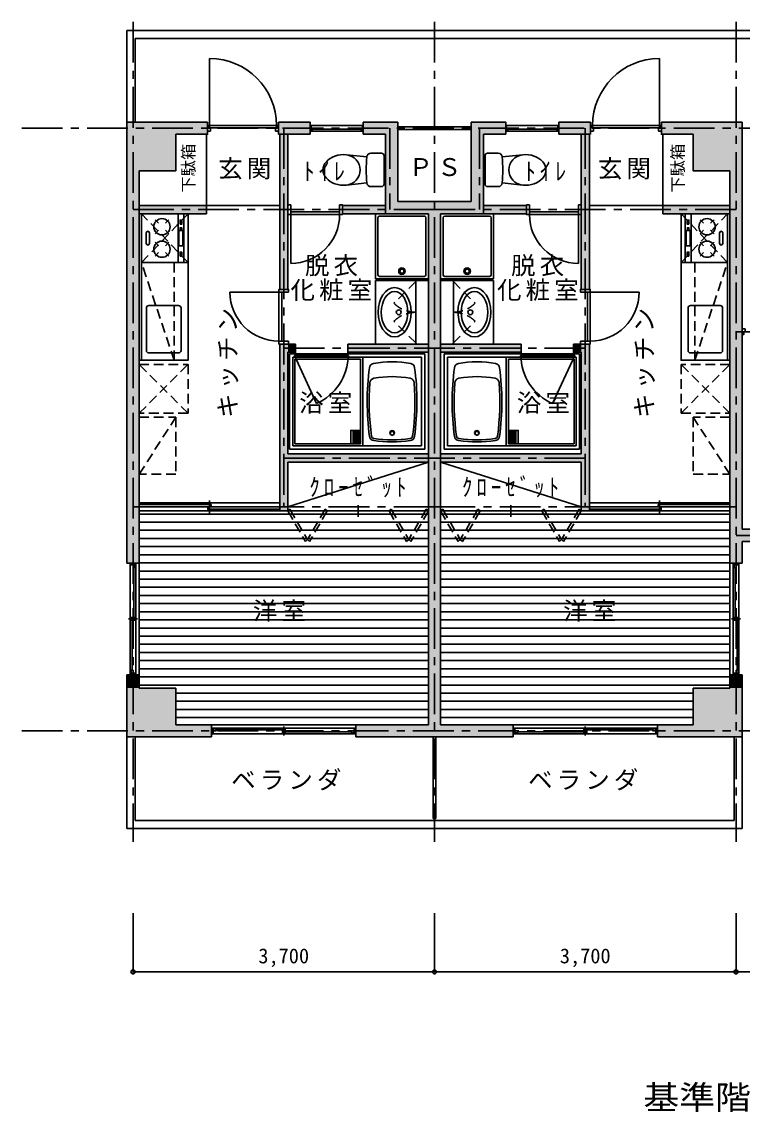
# Model space of a CAD drawing. Units: millimetres at full size, sheet at 1:100. Extents: x -12754 to 9772, y -7945 to 5444.
# Drawn here: x -12754 to -3902, y -7945 to 5444 of the extents above; entities that cross this region are included whole.
import ezdxf
from ezdxf.enums import TextEntityAlignment as Align

# ---------------------------------------------------------------- set-up
doc = ezdxf.new("R2010")
doc.units = ezdxf.units.MM
doc.header["$LTSCALE"] = 100
doc.header["$PDMODE"] = 32
doc.header["$PDSIZE"] = 50
doc.linetypes.add('CHAIN1', pattern=[8, 5, -1, 1, -1])
doc.linetypes.add('DASHED1', pattern=[1.8, 1.2, -0.6])
for name, color, linetype in [('0-0_ 芯', 4, 'CHAIN1'), ('0-1_\u3000躯体', 7, 'Continuous'), ('0-2_間仕切り', 7, 'Continuous'), ('0-3_\u3000建具', 7, 'Continuous'), ('0-4_設備機器', 7, 'Continuous'), ('0-5_\u3000仕上', 4, 'Continuous'), ('0-6_\u3000室名', 7, 'Continuous'), ('0-7_\u3000寸法', 4, 'Continuous'), ('0-9_\u3000図名', 7, 'Continuous')]:
    doc.layers.add(name, color=color, linetype=linetype)
doc.styles.add('ＭＳ ゴシック', font='')
doc.styles.get('ＭＳ ゴシック').set_extended_font_data('MS Gothic')

msp = doc.modelspace()

# ---------------------------------------------------------------- linework, layer by layer
at = {"layer": '0-0_ 芯'}
for p, q in [((-11389.8, 5443.6), (-11389.8, -4627.1)), ((-7689.8, 5443.6), (-7689.8, -4627.1)), ((-3989.8, 5443.6), (-3989.8, -4627.1)), ((-12754.2, 4137.3), (8601.7, 4137.3)), ((-9539.8, 4137.3), (-9539.8, -512.7)), ((-8239.8, 4137.3), (-8239.8, 3137.3)), ((-7139.8, 4137.3), (-7139.8, 3137.3)), ((-5839.8, 4137.3), (-5839.8, -512.7)), ((-11389.8, 3137.3), (-7689.8, 3137.3)), ((-3989.8, 3137.3), (-7689.8, 3137.3)), ((-3989.8, 1637.3), (10.2, 1637.3)), ((-9539.8, 1437.3), (-7689.8, 1437.3)), ((-5839.8, 1437.3), (-7689.8, 1437.3)), ((-9539.8, 87.3), (-7689.8, 87.3)), ((-5839.8, 87.3), (-7689.8, 87.3)), ((-11389.8, -512.7), (-7689.8, -512.7)), ((-3989.8, -512.7), (-7689.8, -512.7)), ((-3989.8, -862.7), (10.2, -862.7)), ((-12754.2, -3262.7), (8601.7, -3262.7))]:
    msp.add_line(p, q, dxfattribs=at)
at = {"layer": '0-1_\u3000躯体'}
for p, q in [((-11464.8, 4212.3), (-11464.8, 5337.3)), ((-11464.8, 5337.3), (7485.2, 5337.3)), ((-11364.8, 4212.3), (-11364.8, 5237.3)), ((-11364.8, 5237.3), (7385.2, 5237.3)), ((-11464.8, 4212.3), (-10474.8, 4212.3)), ((-11464.8, 4212.3), (-11464.8, -1202.7)), ((-9604.8, 4062.3), (-9604.8, 4212.3)), ((-9604.8, 4212.3), (-9214.8, 4212.3)), ((-9214.8, 4212.3), (-9214.8, 4062.3)), ((-8564.8, 4212.3), (-8564.8, 4062.3)), ((-8564.8, 4212.3), (-8139.8, 4212.3)), ((-8139.8, 4212.3), (-8139.8, 3237.3)), ((-7239.8, 4212.3), (-7239.8, 3237.3)), ((-6814.8, 4212.3), (-7239.8, 4212.3)), ((-6814.8, 4212.3), (-6814.8, 4062.3)), ((-6164.8, 4212.3), (-6164.8, 4062.3)), ((-5774.8, 4212.3), (-6164.8, 4212.3)), ((-5774.8, 4062.3), (-5774.8, 4212.3)), ((-3914.8, 4212.3), (-4904.8, 4212.3)), ((-3914.8, 4212.3), (-3914.8, -787.7)), ((-9604.8, 4062.3), (-9214.8, 4062.3)), ((-8564.8, 4062.3), (-8289.8, 4062.3)), ((-8289.8, 4062.3), (-8289.8, 3087.3)), ((-7089.8, 4062.3), (-7089.8, 3087.3)), ((-6814.8, 4062.3), (-7089.8, 4062.3)), ((-5774.8, 4062.3), (-6164.8, 4062.3)), ((-11314.8, 3612.3), (-11314.8, -1202.7)), ((-4064.8, 3612.3), (-4064.8, -1202.7)), ((-8139.8, 3237.3), (-7239.8, 3237.3)), ((-8289.8, 3087.3), (-7764.8, 3087.3)), ((-7764.8, 3087.3), (-7764.8, -3187.7)), ((-7614.8, 3087.3), (-7089.8, 3087.3)), ((-7614.8, 3087.3), (-7614.8, -3187.7)), ((-3914.8, -787.7), (-64.8, -787.7)), ((-3914.8, -937.7), (-3914.8, -1202.7)), ((-3914.8, -937.7), (-64.8, -937.7)), ((-11464.8, -1202.7), (-11314.8, -1202.7)), ((-3914.8, -1202.7), (-4064.8, -1202.7)), ((-11464.8, -2572.7), (-11314.8, -2572.7)), ((-11464.8, -2572.7), (-11464.8, -3337.7)), ((-11314.8, -2572.7), (-11314.8, -2737.7)), ((-4064.8, -2572.7), (-4064.8, -2737.7)), ((-3914.8, -2572.7), (-4064.8, -2572.7)), ((-3914.8, -2572.7), (-3914.8, -3337.7)), ((-10864.8, -2737.7), (-11314.8, -2737.7)), ((-10864.8, -3187.7), (-10864.8, -2737.7)), ((-4514.8, -2737.7), (-4064.8, -2737.7)), ((-4514.8, -3187.7), (-4514.8, -2737.7)), ((-10424.8, -3187.7), (-10864.8, -3187.7)), ((-10424.8, -3187.7), (-10424.8, -3337.7)), ((-8654.8, -3187.7), (-8654.8, -3337.7)), ((-7764.8, -3187.7), (-8654.8, -3187.7)), ((-6724.8, -3187.7), (-7614.8, -3187.7)), ((-6724.8, -3187.7), (-6724.8, -3337.7)), ((-4954.8, -3187.7), (-4954.8, -3337.7)), ((-4954.8, -3187.7), (-4514.8, -3187.7)), ((-10424.8, -3337.7), (-11464.8, -3337.7)), ((-11464.8, -3337.7), (-11464.8, -4462.7)), ((-11364.8, -3337.7), (-11364.8, -4362.7)), ((-6724.8, -3337.7), (-8654.8, -3337.7)), ((-4954.8, -3337.7), (-3914.8, -3337.7)), ((-4014.8, -3337.7), (-4014.8, -4362.7)), ((-3914.8, -3337.7), (-3914.8, -4462.7)), ((-11364.8, -4362.7), (-4014.8, -4362.7)), ((-11464.8, -4462.7), (-3914.8, -4462.7))]:
    msp.add_line(p, q, dxfattribs=at)
for points in [[(-10864.8, 4062.3), (-10474.8, 4062.3), (-10474.8, 4212.3)], [(-4514.8, 4062.3), (-4904.8, 4062.3), (-4904.8, 4212.3)], [(-10864.8, 4062.3), (-10864.8, 3612.3), (-11314.8, 3612.3)], [(-4514.8, 4062.3), (-4514.8, 3612.3), (-4064.8, 3612.3)]]:
    msp.add_lwpolyline(points, dxfattribs=at)
at = {"layer": '0-1_\u3000躯体', "color": 9}
for points in [[(-11464.8, 4212.3), (-11464.8, 3612.3), (-10864.8, 4212.3), (-10864.8, 3612.3)], [(-10864.8, 4212.3), (-10864.8, 4062.3), (-10474.8, 4212.3), (-10474.8, 4062.3)], [(-9604.8, 4212.3), (-9604.8, 4062.3), (-9214.8, 4212.3), (-9214.8, 4062.3)], [(-8564.8, 4212.3), (-8564.8, 4062.3), (-8289.8, 4212.3), (-8289.8, 4062.3)], [(-8139.8, 4212.3), (-8139.8, 3087.3), (-8289.8, 4212.3), (-8289.8, 3087.3)], [(-7239.8, 4212.3), (-7239.8, 3087.3), (-7089.8, 4212.3), (-7089.8, 3087.3)], [(-6814.8, 4212.3), (-6814.8, 4062.3), (-7089.8, 4212.3), (-7089.8, 4062.3)], [(-5774.8, 4212.3), (-5774.8, 4062.3), (-6164.8, 4212.3), (-6164.8, 4062.3)], [(-4514.8, 4212.3), (-4514.8, 4062.3), (-4904.8, 4212.3), (-4904.8, 4062.3)], [(-3914.8, 4212.3), (-3914.8, 3612.3), (-4514.8, 4212.3), (-4514.8, 3612.3)], [(-11464.8, -1202.7), (-11464.8, 3612.3), (-11314.8, -1202.7), (-11314.8, 3612.3)], [(-3914.8, -1202.7), (-3914.8, 3612.3), (-4064.8, -1202.7), (-4064.8, 3612.3)], [(-8139.8, 3237.3), (-8139.8, 3087.3), (-7764.8, 3237.3), (-7764.8, 3087.3)], [(-7764.8, 3237.3), (-7764.8, -3337.7), (-7614.8, 3237.3), (-7614.8, -3337.7)], [(-7239.8, 3237.3), (-7239.8, 3087.3), (-7614.8, 3237.3), (-7614.8, 3087.3)], [(-3914.8, -787.7), (-3914.8, -937.7), (-64.8, -787.7), (-64.8, -937.7)], [(-11464.8, -2572.7), (-11464.8, -2737.7), (-11314.8, -2572.7), (-11314.8, -2737.7)], [(-3914.8, -2572.7), (-3914.8, -2737.7), (-4064.8, -2572.7), (-4064.8, -2737.7)], [(-10864.8, -2737.7), (-10864.8, -3337.7), (-11464.8, -2737.7), (-11464.8, -3337.7)], [(-4514.8, -2737.7), (-4514.8, -3337.7), (-3914.8, -2737.7), (-3914.8, -3337.7)], [(-10424.8, -3187.7), (-10424.8, -3337.7), (-10864.8, -3187.7), (-10864.8, -3337.7)], [(-7764.8, -3337.7), (-7764.8, -3187.7), (-8654.8, -3337.7), (-8654.8, -3187.7)], [(-7614.8, -3337.7), (-7614.8, -3187.7), (-6724.8, -3337.7), (-6724.8, -3187.7)], [(-4954.8, -3187.7), (-4954.8, -3337.7), (-4514.8, -3187.7), (-4514.8, -3337.7)]]:
    msp.add_solid(points, dxfattribs=at)
at = {"layer": '0-2_間仕切り'}
for p, q in [((-9589.8, 4062.3), (-9589.8, 2157.3)), ((-9489.8, 4062.3), (-9489.8, 2157.3)), ((-5889.8, 4062.3), (-5889.8, 2157.3)), ((-5789.8, 4062.3), (-5789.8, 2157.3)), ((-11314.8, 3187.3), (-10489.8, 3187.3)), ((-11314.8, 3087.3), (-10489.8, 3087.3)), ((-10489.8, 3087.3), (-10489.8, 3187.3)), ((-8289.8, 3187.3), (-8819.8, 3187.3)), ((-8289.8, 3087.3), (-8819.8, 3087.3)), ((-7089.8, 3187.3), (-6559.8, 3187.3)), ((-7089.8, 3087.3), (-6559.8, 3087.3)), ((-4064.8, 3187.3), (-4889.8, 3187.3)), ((-4889.8, 3087.3), (-4889.8, 3187.3)), ((-4064.8, 3087.3), (-4889.8, 3087.3)), ((-9589.8, 1487.3), (-9589.8, -562.7)), ((-9489.8, 1487.3), (-9394.6, 1487.3)), ((-8754.5, 1487.3), (-7764.8, 1487.3)), ((-6625.2, 1487.3), (-7614.8, 1487.3)), ((-5889.8, 1487.3), (-5985.1, 1487.3)), ((-5789.8, 1487.3), (-5789.8, -562.7)), ((-9489.8, 1387.3), (-9489.8, 137.3)), ((-9489.8, 1387.3), (-9394.6, 1387.3)), ((-8754.5, 1387.3), (-7764.8, 1387.3)), ((-6625.2, 1387.3), (-7614.8, 1387.3)), ((-5889.8, 1387.3), (-5985.1, 1387.3)), ((-5889.8, 1387.3), (-5889.8, 137.3)), ((-7764.8, 137.3), (-9489.8, 137.3)), ((-7614.8, 137.3), (-5889.8, 137.3)), ((-7764.8, 37.3), (-9489.8, 37.3)), ((-9489.8, 37.3), (-9489.8, -562.7)), ((-7614.8, 37.3), (-5889.8, 37.3)), ((-5889.8, 37.3), (-5889.8, -562.7)), ((-9589.8, -562.7), (-9489.8, -562.7)), ((-5789.8, -562.7), (-5889.8, -562.7))]:
    msp.add_line(p, q, dxfattribs=at)
at = {"layer": '0-2_間仕切り', "color": 9}
for points in [[(-9589.8, 4062.3), (-9589.8, 2157.3), (-9489.8, 4062.3), (-9489.8, 2157.3)], [(-5789.8, 4062.3), (-5789.8, 2157.3), (-5889.8, 4062.3), (-5889.8, 2157.3)], [(-11314.8, 3187.3), (-11314.8, 3087.3), (-10489.8, 3187.3), (-10489.8, 3087.3)], [(-8819.8, 3187.3), (-8819.8, 3087.3), (-8289.8, 3187.3), (-8289.8, 3087.3)], [(-6559.8, 3187.3), (-6559.8, 3087.3), (-7089.8, 3187.3), (-7089.8, 3087.3)], [(-4064.8, 3187.3), (-4064.8, 3087.3), (-4889.8, 3187.3), (-4889.8, 3087.3)], [(-9589.8, 1487.3), (-9589.8, -562.7), (-9489.8, 1487.3), (-9489.8, -562.7)], [(-9394.6, 1387.3), (-9394.6, 1487.3), (-9489.8, 1387.3), (-9489.8, 1487.3)], [(-8754.5, 1487.3), (-8754.5, 1387.3), (-7764.8, 1487.3), (-7764.8, 1387.3)], [(-6625.2, 1487.3), (-6625.2, 1387.3), (-7614.8, 1487.3), (-7614.8, 1387.3)], [(-5985.1, 1387.3), (-5985.1, 1487.3), (-5889.8, 1387.3), (-5889.8, 1487.3)], [(-5789.8, 1487.3), (-5789.8, -562.7), (-5889.8, 1487.3), (-5889.8, -562.7)], [(-7764.8, 137.3), (-7764.8, 37.3), (-9489.8, 137.3), (-9489.8, 37.3)], [(-7614.8, 137.3), (-7614.8, 37.3), (-5889.8, 137.3), (-5889.8, 37.3)]]:
    msp.add_solid(points, dxfattribs=at)
at = {"layer": '0-3_\u3000建具', "color": 4}
for p, q in [((-10449.8, 4172.3), (-10449.8, 4992.3)), ((-4929.8, 4172.3), (-4929.8, 4992.3)), ((-9454.8, 3077.3), (-9454.8, 2477.3)), ((-5924.8, 3077.3), (-5924.8, 2477.3)), ((-9599.8, 2122.3), (-10199.8, 2122.3)), ((-5779.8, 2122.3), (-5179.8, 2122.3))]:
    msp.add_line(p, q, dxfattribs=at)
at = {"layer": '0-3_\u3000建具'}
for p, q in [((-10449.8, 4172.3), (-10449.8, 4142.3)), ((-10449.8, 4172.3), (-9629.8, 4172.3)), ((-9629.8, 4172.3), (-9629.8, 4142.3)), ((-9214.8, 4172.3), (-9189.8, 4172.3)), ((-9204.8, 4102.3), (-9204.8, 4172.3)), ((-9189.8, 4172.3), (-8589.8, 4172.3)), ((-8564.8, 4172.3), (-8589.8, 4172.3)), ((-8574.8, 4102.3), (-8574.8, 4172.3)), ((-6814.8, 4172.3), (-6789.8, 4172.3)), ((-6804.8, 4102.3), (-6804.8, 4172.3)), ((-6189.8, 4172.3), (-6789.8, 4172.3)), ((-6164.8, 4172.3), (-6189.8, 4172.3)), ((-6174.8, 4102.3), (-6174.8, 4172.3)), ((-4929.8, 4172.3), (-5749.8, 4172.3)), ((-5749.8, 4172.3), (-5749.8, 4142.3)), ((-4929.8, 4172.3), (-4929.8, 4142.3)), ((-10449.8, 4142.3), (-9629.8, 4142.3)), ((-9189.8, 4125.3), (-8589.8, 4125.3)), ((-9189.8, 4102.3), (-8589.8, 4102.3)), ((-6189.8, 4125.3), (-6789.8, 4125.3)), ((-6189.8, 4102.3), (-6789.8, 4102.3)), ((-4929.8, 4142.3), (-5749.8, 4142.3)), ((-9454.8, 3111.6), (-8854.8, 3111.6)), ((-5924.8, 3111.6), (-6524.8, 3111.6)), ((-9454.8, 3077.3), (-8854.8, 3077.3)), ((-5924.8, 3077.3), (-6524.8, 3077.3)), ((-9599.8, 2122.3), (-9599.8, 1522.3)), ((-9565.5, 2122.3), (-9565.5, 1522.3)), ((-5814.1, 2122.3), (-5814.1, 1522.3)), ((-5779.8, 2122.3), (-5779.8, 1522.3)), ((-11314.8, -462.7), (-9589.8, -462.7)), ((-11314.8, -484.1), (-11314.8, -512.7)), ((-11314.8, -484.1), (-10432.3, -484.1)), ((-11314.8, -512.7), (-9589.8, -512.7)), ((-10452.3, -591.3), (-10452.3, -434.1)), ((-10432.3, -484.1), (-10432.3, -512.7)), ((-8627.3, -491.3), (-8627.3, -634.1)), ((-6752.3, -491.3), (-6752.3, -634.1)), ((-4064.8, -462.7), (-5789.8, -462.7)), ((-4064.8, -512.7), (-5789.8, -512.7)), ((-4064.8, -484.1), (-4947.3, -484.1)), ((-4947.3, -484.1), (-4947.3, -512.7)), ((-4927.3, -591.3), (-4927.3, -434.1)), ((-4064.8, -484.1), (-4064.8, -512.7)), ((-11314.8, -562.7), (-9589.8, -562.7)), ((-9489.8, -562.7), (-7764.8, -562.7)), ((-5889.8, -562.7), (-7614.8, -562.7)), ((-4064.8, -562.7), (-5789.8, -562.7)), ((-11424.8, -1202.7), (-11424.8, -1237.7)), ((-11354.8, -1202.7), (-11354.8, -1237.7)), ((-4024.8, -1202.7), (-4024.8, -1237.7)), ((-3954.8, -1202.7), (-3954.8, -1237.7)), ((-11354.8, -1222.7), (-11424.8, -1222.7)), ((-11424.8, -2537.7), (-11424.8, -1237.7)), ((-11377.8, -1870.7), (-11377.8, -1257.7)), ((-11354.8, -2537.7), (-11354.8, -1237.7)), ((-4024.8, -1222.7), (-3954.8, -1222.7)), ((-4024.8, -2537.7), (-4024.8, -1237.7)), ((-4001.8, -1870.7), (-4001.8, -1257.7)), ((-3954.8, -2537.7), (-3954.8, -1237.7)), ((-11389.8, -1904.7), (-11389.8, -1870.7)), ((-3989.8, -1904.7), (-3989.8, -1870.7)), ((-11334.8, -1887.7), (-11444.8, -1887.7)), ((-11401.8, -2517.7), (-11401.8, -1904.7)), ((-4044.8, -1887.7), (-3934.8, -1887.7)), ((-3977.8, -2517.7), (-3977.8, -1904.7)), ((-11424.8, -2572.7), (-11424.8, -2537.7)), ((-11354.8, -2572.7), (-11354.8, -2537.7)), ((-4024.8, -2572.7), (-4024.8, -2537.7)), ((-3954.8, -2572.7), (-3954.8, -2537.7)), ((-11354.8, -2552.7), (-11424.8, -2552.7)), ((-4024.8, -2552.7), (-3954.8, -2552.7)), ((-9539.8, -3317.7), (-9539.8, -3207.7)), ((-5839.8, -3317.7), (-5839.8, -3207.7)), ((-10424.8, -3227.7), (-10389.8, -3227.7)), ((-10424.8, -3297.7), (-10389.8, -3297.7)), ((-10404.8, -3297.7), (-10404.8, -3227.7)), ((-10389.8, -3227.7), (-8689.8, -3227.7)), ((-10389.8, -3297.7), (-8689.8, -3297.7)), ((-10369.8, -3250.7), (-9556.8, -3250.7)), ((-9556.8, -3262.7), (-9522.8, -3262.7)), ((-9522.8, -3274.7), (-8709.8, -3274.7)), ((-8654.8, -3227.7), (-8689.8, -3227.7)), ((-8654.8, -3297.7), (-8689.8, -3297.7)), ((-8674.8, -3297.7), (-8674.8, -3227.7)), ((-6724.8, -3227.7), (-6689.8, -3227.7)), ((-6724.8, -3297.7), (-6689.8, -3297.7)), ((-6704.8, -3297.7), (-6704.8, -3227.7)), ((-4989.8, -3227.7), (-6689.8, -3227.7)), ((-4989.8, -3297.7), (-6689.8, -3297.7)), ((-5856.8, -3274.7), (-6669.8, -3274.7)), ((-5822.8, -3262.7), (-5856.8, -3262.7)), ((-5009.8, -3250.7), (-5822.8, -3250.7)), ((-4954.8, -3227.7), (-4989.8, -3227.7)), ((-4954.8, -3297.7), (-4989.8, -3297.7)), ((-4974.8, -3297.7), (-4974.8, -3227.7))]:
    msp.add_line(p, q, dxfattribs=at)
at = {"layer": '0-3_\u3000建具', "linetype": 'DASHED1'}
for p, q in [((-9489.8, -562.7), (-9463.9, -541.3)), ((-9489.8, -562.7), (-9274.2, -936.2)), ((-9463.9, -541.3), (-9248.2, -914.8)), ((-9032.6, -541.3), (-9248.2, -914.8)), ((-9006.6, -562.7), (-9222.2, -936.2)), ((-9006.6, -562.7), (-9032.6, -541.3)), ((-8248, -562.7), (-8222.1, -541.3)), ((-8248, -562.7), (-8032.4, -936.2)), ((-8222.1, -541.3), (-8006.4, -914.8)), ((-7790.8, -541.3), (-8006.4, -914.8)), ((-7764.8, -562.7), (-7980.5, -936.2)), ((-7764.8, -562.7), (-7790.8, -541.3)), ((-7614.8, -562.7), (-7588.9, -541.3)), ((-7614.8, -562.7), (-7399.2, -936.2)), ((-7588.9, -541.3), (-7373.2, -914.8)), ((-7157.6, -541.3), (-7373.2, -914.8)), ((-7131.6, -562.7), (-7347.2, -936.2)), ((-7131.6, -562.7), (-7157.6, -541.3)), ((-6373, -562.7), (-6347.1, -541.3)), ((-6373, -562.7), (-6157.4, -936.2)), ((-6347.1, -541.3), (-6131.4, -914.8)), ((-5915.8, -541.3), (-6131.4, -914.8)), ((-5889.8, -562.7), (-6105.5, -936.2)), ((-5889.8, -562.7), (-5915.8, -541.3)), ((-9274.2, -936.2), (-9248.2, -914.8)), ((-9248.2, -914.8), (-9222.2, -936.2)), ((-8006.4, -914.8), (-8032.4, -936.2)), ((-7980.5, -936.2), (-8006.4, -914.8)), ((-7399.2, -936.2), (-7373.2, -914.8)), ((-7373.2, -914.8), (-7347.2, -936.2)), ((-6131.4, -914.8), (-6157.4, -936.2)), ((-6105.5, -936.2), (-6131.4, -914.8))]:
    msp.add_line(p, q, dxfattribs=at)
at = {"layer": '0-3_\u3000建具'}
for points in [[(-10474.8, 4172.3), (-10454.8, 4172.3), (-10454.8, 4137.3), (-10439.8, 4137.3), (-10439.8, 4102.3), (-10474.8, 4102.3)], [(-9604.8, 4172.3), (-9624.8, 4172.3), (-9624.8, 4137.3), (-9639.8, 4137.3), (-9639.8, 4102.3), (-9604.8, 4102.3)], [(-5774.8, 4172.3), (-5754.8, 4172.3), (-5754.8, 4137.3), (-5739.8, 4137.3), (-5739.8, 4102.3), (-5774.8, 4102.3)], [(-4904.8, 4172.3), (-4924.8, 4172.3), (-4924.8, 4137.3), (-4939.8, 4137.3), (-4939.8, 4102.3), (-4904.8, 4102.3)], [(-9214.8, 4102.3), (-9189.8, 4102.3), (-9189.8, 4137.3), (-9204.8, 4137.3)], [(-8564.8, 4102.3), (-8589.8, 4102.3), (-8589.8, 4137.3), (-8574.8, 4137.3)], [(-6814.8, 4102.3), (-6789.8, 4102.3), (-6789.8, 4137.3), (-6804.8, 4137.3)], [(-6164.8, 4102.3), (-6189.8, 4102.3), (-6189.8, 4137.3), (-6174.8, 4137.3)], [(-3914.8, 1602.3), (-3894.8, 1602.3), (-3894.8, 1637.3), (-3879.8, 1637.3), (-3879.8, 1672.3), (-3914.8, 1672.3)], [(-10472.3, -512.7), (-10472.3, -541.3), (-9589.8, -541.3), (-9589.8, -512.7)], [(-4907.3, -512.7), (-4907.3, -541.3), (-5789.8, -541.3), (-5789.8, -512.7)], [(-11389.8, -1222.7), (-11389.8, -1257.7), (-11365.8, -1257.7), (-11365.8, -1222.7)], [(-3989.8, -1222.7), (-3989.8, -1257.7), (-4013.8, -1257.7), (-4013.8, -1222.7)], [(-11389.8, -2552.7), (-11389.8, -2517.7), (-11413.8, -2517.7), (-11413.8, -2552.7)], [(-3989.8, -2552.7), (-3989.8, -2517.7), (-3965.8, -2517.7), (-3965.8, -2552.7)], [(-10404.8, -3262.7), (-10369.8, -3262.7), (-10369.8, -3238.7), (-10404.8, -3238.7)], [(-8674.8, -3262.7), (-8709.8, -3262.7), (-8709.8, -3286.7), (-8674.8, -3286.7)], [(-6704.8, -3262.7), (-6669.8, -3262.7), (-6669.8, -3286.7), (-6704.8, -3286.7)], [(-4974.8, -3262.7), (-5009.8, -3262.7), (-5009.8, -3238.7), (-4974.8, -3238.7)]]:
    msp.add_lwpolyline(points, dxfattribs=at)
for points in [[(-9454.8, 3197.3), (-9489.8, 3197.3), (-9489.8, 3077.3), (-9454.8, 3077.3)], [(-8854.8, 3197.3), (-8854.8, 3077.3), (-8819.8, 3077.3), (-8819.8, 3197.3)], [(-6524.8, 3197.3), (-6524.8, 3077.3), (-6559.8, 3077.3), (-6559.8, 3197.3)], [(-5924.8, 3197.3), (-5889.8, 3197.3), (-5889.8, 3077.3), (-5924.8, 3077.3)], [(-9479.8, 2122.3), (-9479.8, 2157.3), (-9599.8, 2157.3), (-9599.8, 2122.3)], [(-5899.8, 2122.3), (-5899.8, 2157.3), (-5779.8, 2157.3), (-5779.8, 2122.3)], [(-9479.8, 1522.3), (-9599.8, 1522.3), (-9599.8, 1487.3), (-9479.8, 1487.3)], [(-5899.8, 1522.3), (-5779.8, 1522.3), (-5779.8, 1487.3), (-5899.8, 1487.3)], [(-11365.8, -1904.7), (-11365.8, -1870.7), (-11413.8, -1870.7), (-11413.8, -1904.7)], [(-4013.8, -1904.7), (-4013.8, -1870.7), (-3965.8, -1870.7), (-3965.8, -1904.7)], [(-9556.8, -3286.7), (-9522.8, -3286.7), (-9522.8, -3238.7), (-9556.8, -3238.7)], [(-5822.8, -3286.7), (-5856.8, -3286.7), (-5856.8, -3238.7), (-5822.8, -3238.7)]]:
    msp.add_lwpolyline(points, close=True, dxfattribs=at)
at = {"layer": '0-3_\u3000建具', "color": 4}
for centre, radius, start, end in [((-10449.8, 4172.3), 820, 0, 90), ((-4929.8, 4172.3), 820, 90, 180), ((-9454.8, 3077.3), 600, 270, 0), ((-5924.8, 3077.3), 600, 180, 270), ((-9599.8, 2122.3), 600, 180, 270), ((-5779.8, 2122.3), 600, 270, 0)]:
    msp.add_arc(centre, radius, start, end, dxfattribs=at)
at = {"layer": '0-4_設備機器'}
for p, q in [((-8520.9, 3783.8), (-8772, 3810.4)), ((-8339.8, 3829.8), (-8471.1, 3829.8)), ((-8309.8, 3799.8), (-8309.8, 3449.8)), ((-7069.8, 3799.8), (-7069.8, 3449.8)), ((-7039.8, 3829.8), (-6908.6, 3829.8)), ((-6858.7, 3783.8), (-6607.7, 3810.4)), ((-8520.9, 3465.8), (-8772, 3439.1)), ((-8339.8, 3419.8), (-8471.1, 3419.8)), ((-7039.8, 3419.8), (-6908.6, 3419.8)), ((-6858.7, 3465.8), (-6607.7, 3439.1)), ((-11314.8, 3087.3), (-11314.8, 1287.3)), ((-10714.8, 3087.3), (-11314.8, 3087.3)), ((-11284.8, 3087.3), (-11284.8, 1287.3)), ((-10837.2, 3087.3), (-10837.2, 2487.3)), ((-10766.5, 3087.3), (-10766.5, 2487.3)), ((-8414.8, 3082.3), (-8414.8, 2292.3)), ((-7764.8, 3087.3), (-8409.8, 3087.3)), ((-7764.8, 3087.3), (-7764.8, 2287.3)), ((-7614.8, 3087.3), (-7614.8, 2287.3)), ((-7614.8, 3087.3), (-6969.8, 3087.3)), ((-6964.8, 3082.3), (-6964.8, 2292.3)), ((-4664.8, 3087.3), (-4064.8, 3087.3)), ((-4613.2, 3087.3), (-4613.2, 2487.3)), ((-4542.4, 3087.3), (-4542.4, 2487.3)), ((-4094.8, 3087.3), (-4094.8, 1287.3)), ((-4064.8, 3087.3), (-4064.8, 1287.3)), ((-11076.9, 2969.3), (-11119.3, 3011.7)), ((-10992.1, 2969.3), (-10949.6, 3011.7)), ((-8384.8, 3037.3), (-8384.8, 2337.3)), ((-7814.8, 3057.3), (-8364.8, 3057.3)), ((-7794.8, 3037.3), (-7794.8, 2337.3)), ((-7584.8, 3037.3), (-7584.8, 2337.3)), ((-7564.8, 3057.3), (-7014.8, 3057.3)), ((-6994.8, 3037.3), (-6994.8, 2337.3)), ((-4387.6, 2969.3), (-4430, 3011.7)), ((-4302.7, 2969.3), (-4260.3, 3011.7)), ((-11227.1, 2852.5), (-11227.1, 2722.1)), ((-11188.5, 2852.5), (-11188.5, 2722.1)), ((-11119.3, 2842), (-11076.9, 2884.4)), ((-10949.6, 2842), (-10992.1, 2884.4)), ((-10826.7, 2880.1), (-10826.7, 2694.5)), ((-10826.7, 2880.1), (-10777, 2880.1)), ((-10777, 2880.1), (-10777, 2694.5)), ((-4602.7, 2880.1), (-4602.7, 2694.5)), ((-4552.9, 2880.1), (-4602.7, 2880.1)), ((-4552.9, 2880.1), (-4552.9, 2694.5)), ((-4430, 2842), (-4387.6, 2884.4)), ((-4260.3, 2842), (-4302.7, 2884.4)), ((-4191.2, 2852.5), (-4191.2, 2722.1)), ((-4152.5, 2852.5), (-4152.5, 2722.1)), ((-11119.3, 2736.6), (-11076.9, 2694.1)), ((-10992.1, 2694.1), (-10949.6, 2736.6)), ((-10777, 2694.5), (-10826.7, 2694.5)), ((-4602.7, 2694.5), (-4552.9, 2694.5)), ((-4387.6, 2694.1), (-4430, 2736.6)), ((-4260.3, 2736.6), (-4302.7, 2694.1)), ((-11119.3, 2566.9), (-11076.9, 2609.3)), ((-10992.1, 2609.3), (-10949.6, 2566.9)), ((-4387.6, 2609.3), (-4430, 2566.9)), ((-4260.3, 2566.9), (-4302.7, 2609.3)), ((-10714.8, 2487.3), (-11284.8, 2487.3)), ((-4664.8, 2487.3), (-4094.8, 2487.3)), ((-8409.8, 2287.3), (-7764.8, 2287.3)), ((-8364.8, 2317.3), (-7814.8, 2317.3)), ((-6969.8, 2287.3), (-7614.8, 2287.3)), ((-7014.8, 2317.3), (-7564.8, 2317.3)), ((-8414.8, 1487.3), (-8414.8, 2267.3)), ((-8414.8, 2267.3), (-7764.8, 2267.3)), ((-7920.8, 2254.3), (-7920.8, 1500.3)), ((-7764.8, 1487.3), (-7764.8, 2267.3)), ((-7614.8, 1487.3), (-7614.8, 2267.3)), ((-6964.8, 2267.3), (-7614.8, 2267.3)), ((-7458.8, 2254.3), (-7458.8, 1500.3)), ((-6964.8, 1487.3), (-6964.8, 2267.3)), ((-11225, 1930), (-11225, 1408.3)), ((-10830.6, 1960), (-11195, 1960)), ((-10800.6, 1408.3), (-10800.6, 1930)), ((-4579.1, 1408.3), (-4579.1, 1930)), ((-4549.1, 1960), (-4184.6, 1960)), ((-4154.6, 1930), (-4154.6, 1408.3)), ((-9394.6, 1387.3), (-9394.6, 1487.3)), ((-8754.5, 1387.3), (-8754.5, 1487.3)), ((-8414.8, 1487.3), (-7764.8, 1487.3)), ((-6964.8, 1487.3), (-7614.8, 1487.3)), ((-6625.2, 1387.3), (-6625.2, 1487.3)), ((-5985.1, 1387.3), (-5985.1, 1487.3)), ((-10830.6, 1378.3), (-11195, 1378.3)), ((-7809.8, 1367.3), (-9469.8, 1367.3)), ((-9469.8, 197.3), (-9469.8, 1367.3)), ((-9409.8, 1327.3), (-9409.8, 1347.3)), ((-9409.8, 1347.3), (-8744.6, 1347.3)), ((-9394.6, 1347.3), (-9394.6, 1387.3)), ((-8754.5, 1347.3), (-8754.5, 1387.3)), ((-8744.6, 1327.3), (-8744.6, 1347.3)), ((-7809.8, 1367.3), (-7809.8, 197.3)), ((-7569.8, 1367.3), (-5909.8, 1367.3)), ((-7569.8, 1367.3), (-7569.8, 197.3)), ((-6635, 1327.3), (-6635, 1347.3)), ((-5969.8, 1347.3), (-6635, 1347.3)), ((-6625.2, 1347.3), (-6625.2, 1387.3)), ((-5985.1, 1347.3), (-5985.1, 1387.3)), ((-5969.8, 1327.3), (-5969.8, 1347.3)), ((-5909.8, 197.3), (-5909.8, 1367.3)), ((-4549.1, 1378.3), (-4184.6, 1378.3)), ((-7849.8, 1327.3), (-9429.8, 1327.3)), ((-9429.8, 1327.3), (-9429.8, 237.3)), ((-8597.1, 1302.3), (-9404.8, 1302.3)), ((-9404.8, 262.3), (-9404.8, 1302.3)), ((-8597.1, 262.3), (-8597.1, 1302.3)), ((-8569.8, 237.3), (-8569.8, 1327.3)), ((-7849.8, 1327.3), (-7849.8, 237.3)), ((-7529.8, 1327.3), (-5949.8, 1327.3)), ((-7529.8, 1327.3), (-7529.8, 237.3)), ((-6809.8, 237.3), (-6809.8, 1327.3)), ((-6782.5, 1302.3), (-5974.8, 1302.3)), ((-6782.5, 262.3), (-6782.5, 1302.3)), ((-5974.8, 262.3), (-5974.8, 1302.3)), ((-5949.8, 1327.3), (-5949.8, 237.3)), ((-8609.9, 407.7), (-8697.4, 407.7)), ((-6769.8, 407.7), (-6682.2, 407.7)), ((-8609.9, 391.6), (-8697.4, 391.6)), ((-8609.9, 375.5), (-8697.4, 375.5)), ((-8609.9, 359.4), (-8697.4, 359.4)), ((-8609.9, 343.3), (-8697.4, 343.3)), ((-8609.9, 327.2), (-8697.4, 327.2)), ((-8609.9, 311.1), (-8697.4, 311.1)), ((-8609.9, 295), (-8697.4, 295)), ((-8609.9, 278.9), (-8697.4, 278.9)), ((-6769.8, 391.6), (-6682.2, 391.6)), ((-6769.8, 375.5), (-6682.2, 375.5)), ((-6769.8, 359.4), (-6682.2, 359.4)), ((-6769.8, 343.3), (-6682.2, 343.3)), ((-6769.8, 327.2), (-6682.2, 327.2)), ((-6769.8, 311.1), (-6682.2, 311.1)), ((-6769.8, 295), (-6682.2, 295)), ((-6769.8, 278.9), (-6682.2, 278.9)), ((-7809.8, 197.3), (-9469.8, 197.3)), ((-7849.8, 237.3), (-9429.8, 237.3)), ((-9404.8, 262.3), (-8597.1, 262.3)), ((-7569.8, 197.3), (-5909.8, 197.3)), ((-7529.8, 237.3), (-5949.8, 237.3)), ((-5974.8, 262.3), (-6782.5, 262.3))]:
    msp.add_line(p, q, dxfattribs=at)
at = {"layer": '0-4_設備機器', "color": 4, "linetype": 'DASHED1'}
for p, q in [((-11284.8, 2487.3), (-10714.8, 3087.3)), ((-10714.8, 2487.3), (-11284.8, 3087.3)), ((-4094.8, 2487.3), (-4664.8, 3087.3)), ((-4664.8, 2487.3), (-4094.8, 3087.3)), ((-10884.8, 1287.3), (-11284.8, 2487.3)), ((-10884.8, 2487.3), (-10884.8, 1287.3)), ((-4494.8, 2487.3), (-4494.8, 1287.3)), ((-4494.8, 1287.3), (-4094.8, 2487.3)), ((-7920.8, 2254.3), (-8187.4, 1987.7)), ((-7458.8, 2254.3), (-7192.3, 1987.7)), ((-7920.8, 1500.3), (-8187.4, 1766.9)), ((-7458.8, 1500.3), (-7192.3, 1766.9))]:
    msp.add_line(p, q, dxfattribs=at)
at = {"layer": '0-4_設備機器', "color": 4}
for p, q in [((-9409.8, 1347.3), (-9136.9, 757.3)), ((-5969.8, 1347.3), (-6242.7, 757.3))]:
    msp.add_line(p, q, dxfattribs=at)
at = {"layer": '0-4_設備機器', "linetype": 'DASHED1'}
for p, q in [((-10714.8, 637.3), (-11314.8, 1237.3)), ((-11314.8, 637.3), (-10714.8, 1237.3)), ((-4664.8, 637.3), (-4064.8, 1237.3)), ((-4064.8, 637.3), (-4664.8, 1237.3)), ((-11314.8, -112.7), (-10864.8, 587.3)), ((-4064.8, -112.7), (-4514.8, 587.3))]:
    msp.add_line(p, q, dxfattribs=at)
at = {"layer": '0-4_設備機器'}
for points in [[(-10714.8, 3087.3), (-10714.8, 1287.3), (-11314.8, 1287.3)], [(-4664.8, 3087.3), (-4664.8, 1287.3), (-4064.8, 1287.3)], [(-8717.2, 262.3), (-8717.2, 426.5), (-8597.1, 426.5)], [(-6662.5, 262.3), (-6662.5, 426.5), (-6782.5, 426.5)]]:
    msp.add_lwpolyline(points, dxfattribs=at)
for points in [[(-10811.9, 2958.7), (-10791.9, 2958.7), (-10791.9, 3008.7), (-10811.9, 3008.7)], [(-4567.8, 2958.7), (-4587.8, 2958.7), (-4587.8, 3008.7), (-4567.8, 3008.7)], [(-10812.4, 2895.4), (-10792.4, 2895.4), (-10792.4, 2915.4), (-10812.4, 2915.4)], [(-4567.2, 2895.4), (-4587.2, 2895.4), (-4587.2, 2915.4), (-4567.2, 2915.4)], [(-10811.9, 2565.9), (-10791.9, 2565.9), (-10791.9, 2615.9), (-10811.9, 2615.9)], [(-4567.8, 2565.9), (-4587.8, 2565.9), (-4587.8, 2615.9), (-4567.8, 2615.9)]]:
    msp.add_lwpolyline(points, close=True, dxfattribs=at)
at = {"layer": '0-4_設備機器', "linetype": 'DASHED1'}
for points in [[(-10714.8, 637.3), (-11314.8, 637.3), (-11314.8, 1237.3), (-10714.8, 1237.3)], [(-4664.8, 637.3), (-4064.8, 637.3), (-4064.8, 1237.3), (-4664.8, 1237.3)], [(-10864.8, -112.7), (-11314.8, -112.7), (-11314.8, 587.3), (-10864.8, 587.3)], [(-4514.8, -112.7), (-4064.8, -112.7), (-4064.8, 587.3), (-4514.8, 587.3)]]:
    msp.add_lwpolyline(points, close=True, dxfattribs=at)
at = {"layer": '0-4_設備機器'}
for centre, radius in [((-11034.5, 2926.8), 100), ((-4345.2, 2926.8), 100), ((-11034.5, 2651.7), 100), ((-4345.2, 2651.7), 100), ((-8089.8, 2382.3), 40), ((-7289.8, 2382.3), 40), ((-8089.8, 2382.3), 25), ((-8089.8, 2382.3), 25), ((-7289.8, 2382.3), 25), ((-7289.8, 2382.3), 25), ((-8129.1, 1877.3), 29.8), ((-7250.6, 1877.3), 29.8), ((-8209.8, 397.3), 27.5), ((-8209.8, 390.9), 22.8), ((-7169.8, 397.3), 27.5), ((-7169.8, 390.9), 22.8)]:
    msp.add_circle(centre, radius, dxfattribs=at)
for centre, radius, start, end in [((-8789.1, 3624.8), 186.4, 275.269, 84.73099), ((-6537.9, 3624.8), 1989.4, 175.41591, 184.58408), ((-8471.1, 3779.8), 50, 90, 175.41591), ((-8339.8, 3799.8), 30, 0, 90), ((-7039.8, 3799.8), 30, 90, 180), ((-6908.6, 3779.8), 50, 4.58409, 90), ((-8841.8, 3624.8), 1989.4, 355.41592, 4.58409), ((-6590.6, 3624.8), 186.4, 95.26901, 264.731), ((-8471.1, 3469.8), 50, 184.58408, 270), ((-8339.8, 3449.8), 30, 270, 0), ((-7039.8, 3449.8), 30, 180, 270), ((-6908.6, 3469.8), 50, 270, 355.41592), ((-8409.8, 3082.3), 5, 90, 180), ((-6969.8, 3082.3), 5, 0, 90), ((-8364.8, 3037.3), 20, 90, 180), ((-7814.8, 3037.3), 20, 0, 90), ((-7564.8, 3037.3), 20, 90, 180), ((-7014.8, 3037.3), 20, 0, 90), ((-11207.8, 2852.5), 19.3, 0, 180), ((-4171.9, 2852.5), 19.3, 0, 180), ((-11207.8, 2722.1), 19.3, 180, 0), ((-4171.9, 2722.1), 19.3, 180, 0), ((-8409.8, 2292.3), 5, 180, 270), ((-8364.8, 2337.3), 20, 180, 270), ((-7814.8, 2337.3), 20, 270, 0), ((-7564.8, 2337.3), 20, 180, 270), ((-7014.8, 2337.3), 20, 270, 0), ((-6969.8, 2292.3), 5, 270, 0), ((-7907.8, 2254.3), 13, 90, 180), ((-7471.8, 2254.3), 13, 0, 90), ((-11195, 1930), 30, 90, 180), ((-10830.6, 1930), 30, 0, 90), ((-4549.1, 1930), 30, 90, 180), ((-4184.6, 1930), 30, 0, 90), ((-7907.8, 1500.3), 13, 180, 270), ((-7471.8, 1500.3), 13, 270, 0), ((-11195, 1408.3), 30, 180, 270), ((-10830.6, 1408.3), 30, 270, 0), ((-4549.1, 1408.3), 30, 180, 270), ((-4184.6, 1408.3), 30, 270, 0), ((-8428.9, 1188.7), 60, 100.68851, 172.41103), ((-8211.1, 34.8), 1234.3, 79.31148, 100.68851), ((-7993.3, 1188.7), 60, 7.58896, 79.31148), ((-7386.4, 1188.7), 60, 100.68852, 172.41104), ((-7168.6, 34.8), 1234.3, 79.31149, 100.68852), ((-6950.8, 1188.7), 60, 7.58897, 79.31149), ((-5343.8, 777.6), 3172.3, 172.41103, 187.69461), ((-8211.1, -122.5), 1209.7, 79.38031, 100.61967), ((-11078.3, 777.6), 3172.3, 352.30537, 7.58896), ((-4301.3, 777.6), 3172.3, 172.41104, 187.69463), ((-7168.6, -122.5), 1209.7, 79.38033, 100.61969), ((-10035.8, 777.6), 3172.3, 352.30539, 7.58897), ((-5343.8, 777.6), 3147.7, 175.73029, 187.69461), ((-8423, 1007.5), 60, 100.61967, 175.73029), ((-7999.2, 1007.5), 60, 4.26968, 79.38031), ((-11078.3, 777.6), 3147.7, 352.30537, 4.2697), ((-4301.3, 777.6), 3147.7, 175.7303, 187.69463), ((-7380.4, 1007.5), 60, 100.61969, 175.73032), ((-6956.7, 1007.5), 60, 4.26971, 79.38033), ((-10035.8, 777.6), 3147.7, 352.30539, 4.26971), ((-8428.1, 360.9), 60, 187.69461, 262.2579), ((-8428.1, 360.9), 35.4, 187.69461, 262.2579), ((-8211.1, 1957.3), 1671, 262.2579, 277.74208), ((-8211.1, 1957.3), 1646.4, 262.2579, 277.74208), ((-7994.1, 360.9), 35.4, 277.74207, 352.30537), ((-7994.1, 360.9), 60, 277.74207, 352.30537), ((-7385.6, 360.9), 60, 187.69463, 262.25793), ((-7385.6, 360.9), 35.4, 187.69463, 262.25793), ((-7168.6, 1957.3), 1671, 262.25792, 277.7421), ((-7168.6, 1957.3), 1646.4, 262.25792, 277.7421), ((-6951.5, 360.9), 35.4, 277.7421, 352.30539), ((-6951.5, 360.9), 60, 277.7421, 352.30539)]:
    msp.add_arc(centre, radius, start, end, dxfattribs=at)
at = {"layer": '0-4_設備機器', "color": 4, "linetype": 'DASHED1'}
for centre, start, end in [((-7920.8, 2254.3), 225, 270), ((-7920.8, 1500.3), 90, 135), ((-7458.8, 2254.3), 270, 315), ((-7458.8, 1500.3), 45, 90)]:
    msp.add_arc(centre, 377, start, end, dxfattribs=at)
at = {"layer": '0-4_設備機器', "color": 4}
for centre, start, end in [((-9403.2, 1354.8), 294.01888, 359.34749), ((-5976.5, 1354.8), 180.65251, 245.98112)]:
    msp.add_arc(centre, 654.1, start, end, dxfattribs=at)
at = {"layer": '0-4_設備機器'}
for centre, major_axis, start_param, end_param in [((-8807, 3624.8), (-250, 0), 4.5717762, 7.9945941), ((-6572.6, 3624.8), (250, 0), 4.5717765, 7.9945944)]:
    msp.add_ellipse(centre, major_axis=major_axis, ratio=0.75, start_param=start_param, end_param=end_param, dxfattribs=at)
for centre, major_axis, ratio in [((-8179.9, 1877.3), (-0.6, -302.3), 0.6684), ((-7199.8, 1877.3), (0.6, -302.3), 0.6684), ((-8179.9, 1877.3), (-0.5, -254), 0.6434), ((-7199.8, 1877.3), (0.5, -254), 0.6434)]:
    msp.add_ellipse(centre, major_axis=major_axis, ratio=ratio, dxfattribs=at)
at = {"layer": '0-5_\u3000仕上'}
for p, q in [((-10489.8, 3187.3), (-10489.8, 4062.3)), ((-4889.8, 3187.3), (-4889.8, 4062.3)), ((-10489.8, 3187.3), (-9589.8, 3187.3)), ((-4889.8, 3187.3), (-5789.8, 3187.3)), ((-9489.8, -512.7), (-7764.8, 37.3)), ((-5889.8, -512.7), (-7614.8, 37.3)), ((-11314.8, -600), (-7764.8, -600)), ((-4064.8, -600), (-7614.8, -600)), ((-11314.8, -700), (-7764.8, -700)), ((-11314.8, -800), (-7764.8, -800)), ((-4064.8, -700), (-7614.8, -700)), ((-4064.8, -800), (-7614.8, -800)), ((-11314.8, -900), (-7764.8, -900)), ((-4064.8, -900), (-7614.8, -900)), ((-11314.8, -1000), (-7764.8, -1000)), ((-4064.8, -1000), (-7614.8, -1000)), ((-11314.8, -1100), (-7764.8, -1100)), ((-11314.8, -1200), (-7764.8, -1200)), ((-11314.8, -1202.7), (-11314.8, -2572.7)), ((-4064.8, -1100), (-7614.8, -1100)), ((-4064.8, -1200), (-7614.8, -1200)), ((-4064.8, -1202.7), (-4064.8, -2572.7)), ((-11314.8, -1300), (-7764.8, -1300)), ((-4064.8, -1300), (-7614.8, -1300)), ((-11314.8, -1400), (-7764.8, -1400)), ((-4064.8, -1400), (-7614.8, -1400)), ((-11314.8, -1500), (-7764.8, -1500)), ((-11314.8, -1600), (-7764.8, -1600)), ((-4064.8, -1500), (-7614.8, -1500)), ((-4064.8, -1600), (-7614.8, -1600)), ((-11314.8, -1700), (-7764.8, -1700)), ((-4064.8, -1700), (-7614.8, -1700)), ((-11314.8, -1800), (-7764.8, -1800)), ((-4064.8, -1800), (-7614.8, -1800)), ((-11314.8, -1900), (-7764.8, -1900)), ((-11314.8, -2000), (-7764.8, -2000)), ((-4064.8, -1900), (-7614.8, -1900)), ((-4064.8, -2000), (-7614.8, -2000)), ((-11314.8, -2100), (-7764.8, -2100)), ((-4064.8, -2100), (-7614.8, -2100)), ((-11314.8, -2200), (-7764.8, -2200)), ((-4064.8, -2200), (-7614.8, -2200)), ((-11314.8, -2300), (-7764.8, -2300)), ((-11314.8, -2400), (-7764.8, -2400)), ((-4064.8, -2300), (-7614.8, -2300)), ((-4064.8, -2400), (-7614.8, -2400)), ((-11314.8, -2500), (-7764.8, -2500)), ((-4064.8, -2500), (-7614.8, -2500)), ((-11314.8, -2600), (-7764.8, -2600)), ((-4064.8, -2600), (-7614.8, -2600)), ((-11314.8, -2700), (-7764.8, -2700)), ((-10864.8, -2800), (-7764.8, -2800)), ((-4064.8, -2700), (-7614.8, -2700)), ((-4514.8, -2800), (-7614.8, -2800)), ((-10864.8, -2900), (-7764.8, -2900)), ((-4514.8, -2900), (-7614.8, -2900)), ((-10864.8, -3000), (-7764.8, -3000)), ((-4514.8, -3000), (-7614.8, -3000)), ((-10864.8, -3100), (-7764.8, -3100)), ((-10424.8, -3187.7), (-8654.8, -3187.7)), ((-4514.8, -3100), (-7614.8, -3100)), ((-4954.8, -3187.7), (-6724.8, -3187.7))]:
    msp.add_line(p, q, dxfattribs=at)
at = {"layer": '0-5_\u3000仕上', "color": 7}
for points in [[(-8139.8, 4122.3), (-7239.8, 4122.3), (-7239.8, 4152.3), (-8139.8, 4152.3)], [(-7704.8, -3337.7), (-7674.8, -3337.7), (-7674.8, -4337.7), (-7704.8, -4337.7)]]:
    msp.add_lwpolyline(points, close=True, dxfattribs=at)
at = {"layer": '0-7_\u3000寸法'}
for p, q in [((-11389.8, -6221.9), (-11389.8, -5499.3)), ((-7689.8, -6221.9), (-7689.8, -5499.3)), ((-3989.8, -6221.9), (-3989.8, -5499.3)), ((-11389.8, -6221.9), (-7689.8, -6221.9)), ((-7689.8, -6221.9), (-3989.8, -6221.9)), ((-3989.8, -6221.9), (10.2, -6221.9))]:
    msp.add_line(p, q, dxfattribs=at)
for p in [(-11389.8, -6221.9), (-7689.8, -6221.9), (-3989.8, -6221.9)]:
    msp.add_point(p, dxfattribs=at)

# ---------------------------------------------------------------- texts
at = {"layer": '0-6_\u3000室名', "color": 4, "style": 'ＭＳ ゴシック'}
for p in [(-10592.4, 3346.6), (-4587.2, 3346.6)]:
    msp.add_text('下駄箱', height=146.6, rotation=90, dxfattribs=at).set_placement(p, align=Align.BOTTOM_LEFT)
at = {"layer": '0-6_\u3000室名', "char_height": 219.9, "attachment_point": 7, "style": 'ＭＳ ゴシック'}
for s, insert in [('\\T1.17;玄関', (-10344, 3506.3)), ('\\T1.17;ＰＳ', (-8010.1, 3546.4)), ('\\T1.17;玄関', (-5685.6, 3506.3)), ('\\T1.38;\\W0.9;ﾄｲﾚ', (-9297.2, 3488.5)), ('\\T1.38;\\W0.9;ﾄｲﾚ', (-6582.5, 3488.5)), ('\\T1.17;脱衣', (-9279.5, 2317.5)), ('\\T1.17;脱衣', (-6750.2, 2317.5)), ('\\T1.17;化粧室', (-9456.9, 2015.9)), ('\\T1.17;化粧室', (-6922.8, 2015.9)), ('\\T1.17;浴室', (-9350.4, 632)), ('\\T1.17;浴室', (-6679.2, 632)), ('\\T1.39;\\W0.85;ｸﾛｰｾﾞｯﾄ', (-9226.2, -397.1)), ('\\T1.39;\\W0.85;ｸﾛｰｾﾞｯﾄ', (-7353.4, -397.1)), ('\\T1.17;洋室', (-9918.2, -1923)), ('\\T1.17;洋室', (-6111.5, -1923)), ('\\T1.17;ベランダ', (-10185.3, -3993.8)), ('\\T1.17;ベランダ', (-6542, -3993.8))]:
    msp.add_mtext(s, dxfattribs=dict(at, insert=insert))
at = {"layer": '0-6_\u3000室名', "char_height": 219.9, "attachment_point": 7, "rotation": 90, "style": 'ＭＳ ゴシック'}
for insert in [(-10095.6, 578.7), (-4984, 578.7)]:
    msp.add_mtext('\\T1.17;キッチン', dxfattribs=dict(at, insert=insert))
at = {"layer": '0-7_\u3000寸法', "style": 'ＭＳ ゴシック'}
for p in [(-9852.3, -6171.9), (-6152.3, -6171.9)]:
    msp.add_text('3,700', height=183.3, dxfattribs=at).set_placement(p, align=Align.BOTTOM_LEFT)
at = {"layer": '0-9_\u3000図名', "style": 'ＭＳ ゴシック', "width": 1.1}
msp.add_text('基準階平面図\u3000Ｓ＝１／１００', height=293.3, dxfattribs=at).set_placement((-5126.8, -7998.4), align=Align.BOTTOM_LEFT)

doc.saveas('drawing.dxf')
